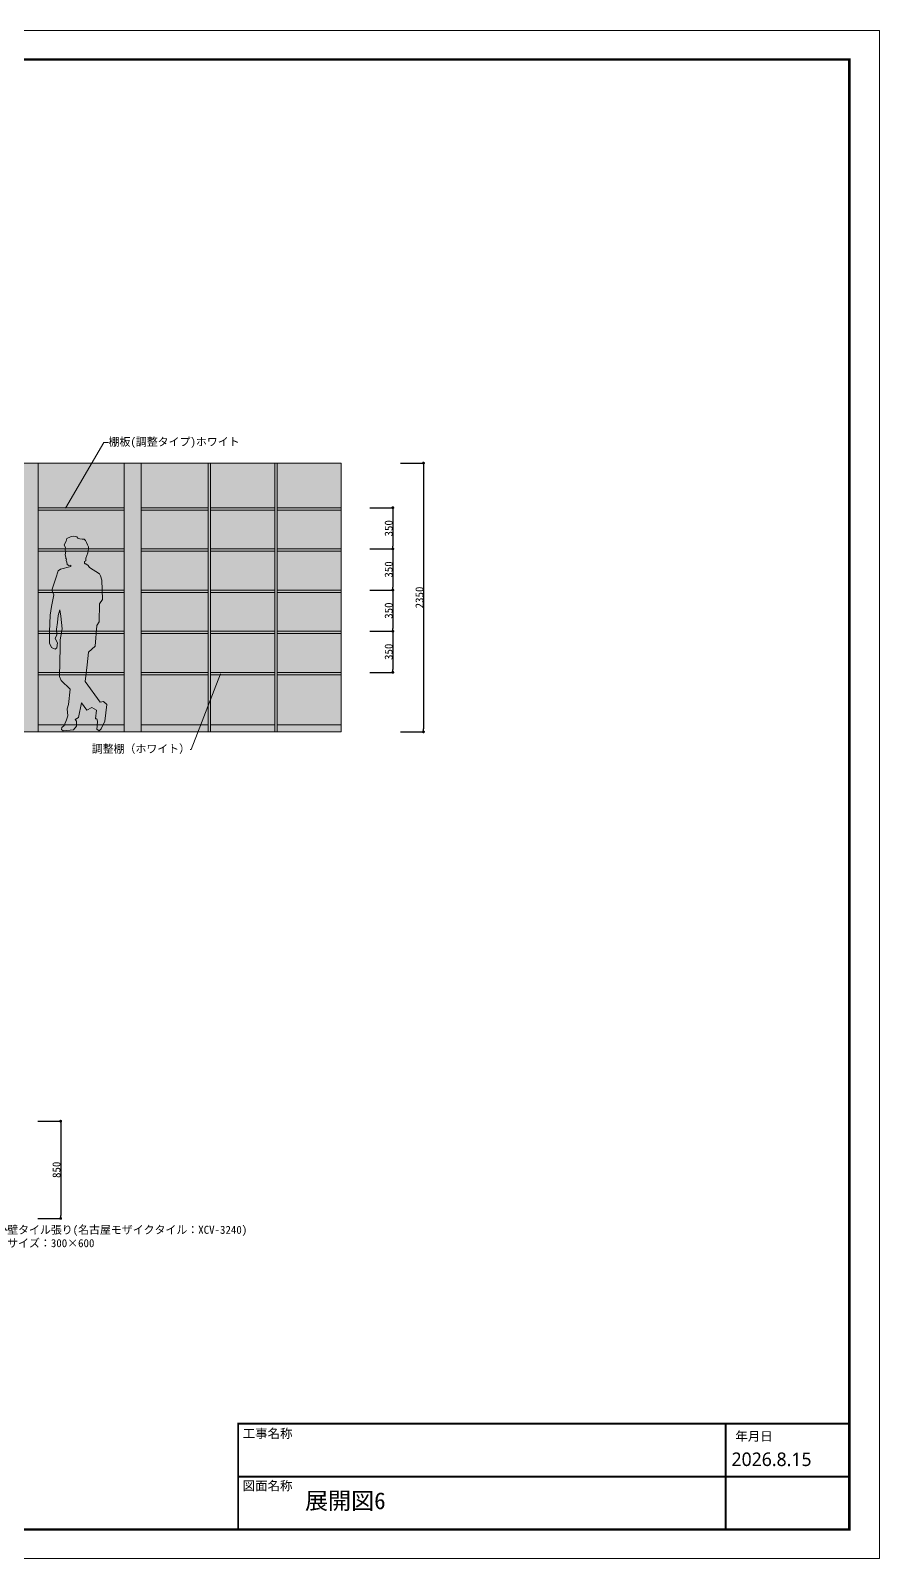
# Model space of a CAD drawing. Header units: millimetres. Extents: x -63086 to 144078, y -129912 to 13382.
# Drawn here: x 24861 to 32285, y -101875 to -88513 of the extents above; entities that cross this region are included whole.
import ezdxf
from ezdxf import colors
from ezdxf.entities.mleader import LeaderData, LeaderLine
from ezdxf.math import Vec2, Vec3

# ---------------------------------------------------------------- set-up
doc = ezdxf.new("R2010")
doc.units = ezdxf.units.MM
doc.layers.get('0').update_dxf_attribs({"lineweight": 0})
for name, color, linetype, lineweight in [('01用紙枠', 7, 'Continuous', 5), ('097家具', 7, 'Continuous', 0), ('展開', 7, 'Continuous', 9), ('展開建具用', 250, 'Continuous', 9)]:
    doc.layers.add(name, color=color, linetype=linetype, lineweight=lineweight)
doc.layers.add('文字', color=7, linetype='Continuous')
doc.styles.get("Standard").update_dxf_attribs({"font": 'MS Mincho.ttf'})
doc.styles.add('メイリオ', font='')
doc.styles.add('小岩', font='MS Mincho.ttf', dxfattribs={"height": 150})
doc.styles.get('メイリオ').set_extended_font_data('Meiryo')
doc.dimstyles.new('寸法', dxfattribs={"dimtxt": 70, "dimasz": 25, "dimexe": 1.5, "dimexo": 200, "dimtad": 1, "dimdec": 0, "dimtxsty": 'Standard', "dimblk": 'DOT', "dimcen": 2.5, "dimadec": 0, "dimazin": 0, "dimtfac": 1, "dimtdec": 0, "dimtmove": 0, "dimatfit": 3, "dimfxl": 200, "dimfxlon": 1, "dimarcsym": 0})

# ---------------------------------------------------------------- blocks, each defined once
blk = doc.blocks.new('_Dot')
at = {"color": 0, "linetype": 'ByBlock', "lineweight": -2}
blk.add_line((-0.5, 0), (-1, 0), dxfattribs=at)
at = {"color": 0, "linetype": 'ByBlock', "const_width": 0.5}
blk.add_lwpolyline([(-0.25, 0, 1), (0.25, 0, 1)], format="xyb", close=True, dxfattribs=at)
blk = doc.blocks.new('*D324')
at = {"layer": 'Defpoints', "color": 0, "ltscale": 10, "transparency": 16777216}
for p in [(27578, -92686), (27578, -93046), (28029, -93046)]:
    blk.add_point(p, dxfattribs=at)
at = {"layer": '展開建具用', "color": 0, "lineweight": -2, "ltscale": 10, "transparency": 16777216}
for p, q in [((27829, -92686), (28030, -92686)), ((28029, -92711), (28029, -93021)), ((27829, -93046), (28030, -93046))]:
    blk.add_line(p, q, dxfattribs=at)
at = {"layer": '展開建具用', "color": 0, "lineweight": -2, "ltscale": 10, "transparency": 16777216, "xscale": 25, "yscale": 25, "zscale": 25}
for p, rotation in [((28029, -92686), 90), ((28029, -93046), 270)]:
    blk.add_blockref('_Dot', p, dxfattribs=dict(at, rotation=rotation))
at = {"layer": '展開建具用', "color": 0, "ltscale": 10, "transparency": 16777216, "insert": (27993, -92866), "char_height": 70, "attachment_point": 5, "rotation": 90}
blk.add_mtext('350', dxfattribs=at)
blk = doc.blocks.new('*D325')
at = {"layer": 'Defpoints', "color": 0, "ltscale": 10, "transparency": 16777216}
for p in [(27578, -93046), (27578, -93406), (28029, -93406)]:
    blk.add_point(p, dxfattribs=at)
at = {"layer": '展開建具用', "color": 0, "lineweight": -2, "ltscale": 10, "transparency": 16777216}
for p, q in [((27829, -93046), (28030, -93046)), ((28029, -93071), (28029, -93381)), ((27829, -93406), (28030, -93406))]:
    blk.add_line(p, q, dxfattribs=at)
at = {"layer": '展開建具用', "color": 0, "lineweight": -2, "ltscale": 10, "transparency": 16777216, "xscale": 25, "yscale": 25, "zscale": 25}
for p, rotation in [((28029, -93046), 90), ((28029, -93406), 270)]:
    blk.add_blockref('_Dot', p, dxfattribs=dict(at, rotation=rotation))
at = {"layer": '展開建具用', "color": 0, "ltscale": 10, "transparency": 16777216, "insert": (27993, -93226), "char_height": 70, "attachment_point": 5, "rotation": 90}
blk.add_mtext('350', dxfattribs=at)
blk = doc.blocks.new('*D326')
at = {"layer": 'Defpoints', "color": 0, "ltscale": 10, "transparency": 16777216}
for p in [(27578, -93406), (27578, -93766), (28029, -93766)]:
    blk.add_point(p, dxfattribs=at)
at = {"layer": '展開建具用', "color": 0, "lineweight": -2, "ltscale": 10, "transparency": 16777216}
for p, q in [((27829, -93406), (28030, -93406)), ((28029, -93431), (28029, -93741)), ((27829, -93766), (28030, -93766))]:
    blk.add_line(p, q, dxfattribs=at)
at = {"layer": '展開建具用', "color": 0, "lineweight": -2, "ltscale": 10, "transparency": 16777216, "xscale": 25, "yscale": 25, "zscale": 25}
for p, rotation in [((28029, -93406), 90), ((28029, -93766), 270)]:
    blk.add_blockref('_Dot', p, dxfattribs=dict(at, rotation=rotation))
at = {"layer": '展開建具用', "color": 0, "ltscale": 10, "transparency": 16777216, "insert": (27993, -93586), "char_height": 70, "attachment_point": 5, "rotation": 90}
blk.add_mtext('350', dxfattribs=at)
blk = doc.blocks.new('*D327')
at = {"layer": 'Defpoints', "color": 0, "ltscale": 10, "transparency": 16777216}
for p in [(27578, -93766), (27578, -94126), (28029, -94126)]:
    blk.add_point(p, dxfattribs=at)
at = {"layer": '展開建具用', "color": 0, "lineweight": -2, "ltscale": 10, "transparency": 16777216}
for p, q in [((27829, -93766), (28030, -93766)), ((28029, -93791), (28029, -94101)), ((27829, -94126), (28030, -94126))]:
    blk.add_line(p, q, dxfattribs=at)
at = {"layer": '展開建具用', "color": 0, "lineweight": -2, "ltscale": 10, "transparency": 16777216, "xscale": 25, "yscale": 25, "zscale": 25}
for p, rotation in [((28029, -93766), 90), ((28029, -94126), 270)]:
    blk.add_blockref('_Dot', p, dxfattribs=dict(at, rotation=rotation))
at = {"layer": '展開建具用', "color": 0, "ltscale": 10, "transparency": 16777216, "insert": (27993, -93946), "char_height": 70, "attachment_point": 5, "rotation": 90}
blk.add_mtext('350', dxfattribs=at)
blk = doc.blocks.new('*D328')
at = {"layer": 'Defpoints', "color": 0, "ltscale": 10, "transparency": 16777216}
for p in [(27578, -92296), (27578, -94646), (28297, -94646)]:
    blk.add_point(p, dxfattribs=at)
at = {"layer": '展開建具用', "color": 0, "lineweight": -2, "ltscale": 10, "transparency": 16777216}
for p, q in [((28097, -92296), (28299, -92296)), ((28297, -92321), (28297, -94621)), ((28097, -94646), (28299, -94646))]:
    blk.add_line(p, q, dxfattribs=at)
at = {"layer": '展開建具用', "color": 0, "lineweight": -2, "ltscale": 10, "transparency": 16777216, "xscale": 25, "yscale": 25, "zscale": 25}
for p, rotation in [((28297, -92296), 90), ((28297, -94646), 270)]:
    blk.add_blockref('_Dot', p, dxfattribs=dict(at, rotation=rotation))
at = {"layer": '展開建具用', "color": 0, "ltscale": 10, "transparency": 16777216, "insert": (28262, -93471), "char_height": 70, "attachment_point": 5, "rotation": 90}
blk.add_mtext('2350', dxfattribs=at)
blk = doc.blocks.new('*D332')
at = {"layer": 'Defpoints', "color": 0, "ltscale": 10, "transparency": 16777216}
for p in [(23981, -98051), (23978, -98901), (25124, -98901)]:
    blk.add_point(p, dxfattribs=at)
at = {"layer": '展開建具用', "color": 0, "lineweight": -2, "ltscale": 10, "transparency": 16777216}
for p, q in [((24924, -98051), (25125, -98051)), ((25124, -98076), (25124, -98876)), ((24924, -98901), (25125, -98901))]:
    blk.add_line(p, q, dxfattribs=at)
at = {"layer": '展開建具用', "color": 0, "lineweight": -2, "ltscale": 10, "transparency": 16777216, "xscale": 25, "yscale": 25, "zscale": 25}
for p, rotation in [((25124, -98051), 90), ((25124, -98901), 270)]:
    blk.add_blockref('_Dot', p, dxfattribs=dict(at, rotation=rotation))
at = {"layer": '展開建具用', "color": 0, "ltscale": 10, "transparency": 16777216, "insert": (25088, -98476), "char_height": 70, "attachment_point": 5, "rotation": 90}
blk.add_mtext('850', dxfattribs=at)
blk = doc.blocks.new('人物（CAD素材.com）97eee4e6')
at = {"color": 0, "linetype": 'ByBlock', "lineweight": -2}
blk.add_lwpolyline([(153, 1457), (174, 1441), (184, 1425), (272, 1369), (281, 1351), (293, 1314), (297, 1144), (273, 1108), (269, 950), (250, 916), (235, 737), (177, 685), (164, 574), (147, 429), (277, 247), (308, 253), (335, 227), (318, 80), (288, 14), (270, -3), (249, 10), (251, 38), (255, 81), (250, 100), (236, 101), (245, 176), (205, 200), (162, 177), (115, 242), (87, 114), (60, 95), (70, 82), (70, 38), (45, 5), (-45, -5), (-59, 8), (-56, 25), (-37, 44), (-17, 91), (-6, 126), (-11, 188), (2, 227), (15, 360), (-64, 437), (-78, 470), (-72, 724), (-71, 791), (-53, 888), (-66, 999), (-76, 1054), (-88, 1005), (-95, 943), (-104, 886), (-100, 836), (-117, 805), (-95, 767), (-101, 722), (-116, 709), (-148, 725), (-164, 763), (-164, 861), (-160, 1009), (-147, 1083), (-127, 1185), (-146, 1225), (-111, 1332), (-89, 1395), (-69, 1409), (22, 1433), (20, 1445), (5, 1442), (-12, 1452), (-13, 1471), (-18, 1487), (-17, 1498), (-23, 1502), (-21, 1515), (-28, 1534), (-25, 1550), (-26, 1557), (-23, 1565), (-27, 1576), (-27, 1590), (-25, 1597), (-36, 1623), (-19, 1655), (-14, 1679), (18, 1692), (41, 1700), (61, 1696), (74, 1692), (83, 1682), (99, 1674), (120, 1671), (139, 1671), (151, 1661), (159, 1642), (168, 1623), (177, 1605), (177, 1589), (170, 1553), (153, 1507), (153, 1484), (141, 1476), (140, 1463), (147, 1458)], close=True, dxfattribs=at)

msp = doc.modelspace()

# ---------------------------------------------------------------- hatches: boundary and pattern name
at = {"layer": '097家具', "ltscale": 10, "true_color": 0xfffcf5, "transparency": 33554597}
h = msp.add_hatch(color=7, dxfattribs=at)
h.dxf.hatch_style = 1
h.paths.add_polyline_path([(25678.2131, -92686.1699), (24928.2131, -92686.1699), (24928.2131, -92706.1699), (25678.2131, -92706.1699)])
h.paths.add_polyline_path([(25678.2131, -93046.1699), (24928.2131, -93046.1699), (24928.2131, -93066.1699), (25678.2131, -93066.1699)])
h.paths.add_polyline_path([(25678.2131, -93406.1699), (24928.2131, -93406.1699), (24928.2131, -93426.1699), (25678.2131, -93426.1699)])
h.paths.add_polyline_path([(25678.2131, -93766.1699), (24928.2131, -93766.1699), (24928.2131, -93786.1699), (25678.2131, -93786.1699)])
h.paths.add_polyline_path([(25678.2131, -94126.1699), (24928.2131, -94126.1699), (24928.2131, -94146.1699), (25678.2131, -94146.1699)])
h.paths.add_polyline_path([(26413.2131, -92686.1699), (25828.2131, -92686.1699), (25828.2131, -92706.1699), (26413.2131, -92706.1699)])
h.paths.add_polyline_path([(26413.2131, -93046.1699), (25828.2131, -93046.1699), (25828.2131, -93066.1699), (26413.2131, -93066.1699)])
h.paths.add_polyline_path([(26413.2131, -93406.1699), (25828.2131, -93406.1699), (25828.2131, -93426.1699), (26413.2131, -93426.1699)])
h.paths.add_polyline_path([(26413.2131, -93766.1699), (25828.2131, -93766.1699), (25828.2131, -93786.1699), (26413.2131, -93786.1699)])
h.paths.add_polyline_path([(26413.2131, -94126.1699), (25828.2131, -94126.1699), (25828.2131, -94146.1699), (26413.2131, -94146.1699)])
h.paths.add_polyline_path([(27018.2131, -92296.1699), (26998.2131, -92296.1699), (26998.2131, -94646.1699), (27018.2131, -94646.1699)])
h.paths.add_polyline_path([(26433.2131, -92296.1699), (26413.2131, -92296.1699), (26413.2131, -94646.1699), (26433.2131, -94646.1699)])
h.paths.add_polyline_path([(26998.2131, -92686.1699), (26433.2131, -92686.1699), (26433.2131, -92706.1699), (26998.2131, -92706.1699)])
h.paths.add_polyline_path([(27578.2131, -92686.1699), (27018.2131, -92686.1699), (27018.2131, -92706.1699), (27578.2131, -92706.1699)])
h.paths.add_polyline_path([(26998.2131, -93046.1699), (26433.2131, -93046.1699), (26433.2131, -93066.1699), (26998.2131, -93066.1699)])
h.paths.add_polyline_path([(27578.2131, -93046.1699), (27018.2131, -93046.1699), (27018.2131, -93066.1699), (27578.2131, -93066.1699)])
h.paths.add_polyline_path([(26998.2131, -93406.1699), (26433.2131, -93406.1699), (26433.2131, -93426.1699), (26998.2131, -93426.1699)])
h.paths.add_polyline_path([(27578.2131, -93406.1699), (27018.2131, -93406.1699), (27018.2131, -93426.1699), (27578.2131, -93426.1699)])
h.paths.add_polyline_path([(26998.2131, -93766.1699), (26433.2131, -93766.1699), (26433.2131, -93786.1699), (26998.2131, -93786.1699)])
h.paths.add_polyline_path([(27578.2131, -93766.1699), (27018.2131, -93766.1699), (27018.2131, -93786.1699), (27578.2131, -93786.1699)])
h.paths.add_polyline_path([(26998.2131, -94126.1699), (26433.2131, -94126.1699), (26433.2131, -94146.1699), (26998.2131, -94146.1699)])
h.paths.add_polyline_path([(27578.2131, -94126.1699), (27018.2131, -94126.1699), (27018.2131, -94146.1699), (27578.2131, -94146.1699)])
at = {"layer": '展開', "ltscale": 10, "true_color": 0xfffefa}
h = msp.add_hatch(color=7, dxfattribs=at)
h.dxf.hatch_style = 1
h.paths.add_polyline_path([(24928.2131, -92296.1699), (24778.2131, -92296.1699), (24778.2131, -94646.1699), (24928.2131, -94646.1699), (24928.2131, -94586.1699)])
h = msp.add_hatch(color=7, dxfattribs=at)
h.dxf.hatch_style = 1
h.paths.add_polyline_path([(25678.2131, -92296.1699), (24928.2131, -92296.1699), (24928.2131, -92686.1699), (25678.2131, -92686.1699)])
h.paths.add_polyline_path([(25678.2131, -92706.1699), (24928.2131, -92706.1699), (24928.2131, -93046.1699), (25678.2131, -93046.1699)])
h.paths.add_polyline_path([(25678.2131, -93066.1699), (24928.2131, -93066.1699), (24928.2131, -93406.1699), (25678.2131, -93406.1699)])
h.paths.add_polyline_path([(25678.2131, -93426.1699), (24928.2131, -93426.1699), (24928.2131, -93766.1699), (25678.2131, -93766.1699)])
h.paths.add_polyline_path([(25678.2131, -93786.1699), (24928.2131, -93786.1699), (24928.2131, -94126.1699), (25678.2131, -94126.1699)])
h.paths.add_polyline_path([(26413.2131, -93786.1699), (25828.2131, -93786.1699), (25828.2131, -94126.1699), (26413.2131, -94126.1699)])
h.paths.add_polyline_path([(26413.2131, -93426.1699), (25828.2131, -93426.1699), (25828.2131, -93766.1699), (26413.2131, -93766.1699)])
h.paths.add_polyline_path([(26413.2131, -93066.1699), (25828.2131, -93066.1699), (25828.2131, -93406.1699), (26413.2131, -93406.1699)])
h.paths.add_polyline_path([(26413.2131, -92706.1699), (25828.2131, -92706.1699), (25828.2131, -93046.1699), (26413.2131, -93046.1699)])
h.paths.add_polyline_path([(26413.2131, -92296.1699), (25828.2131, -92296.1699), (25828.2131, -92686.1699), (26413.2131, -92686.1699)])
h.paths.add_polyline_path([(26998.2131, -92296.1699), (26433.2131, -92296.1699), (26433.2131, -92686.1699), (26998.2131, -92686.1699)])
h.paths.add_polyline_path([(26998.2131, -93066.1699), (26433.2131, -93066.1699), (26433.2131, -93406.1699), (26998.2131, -93406.1699)])
h.paths.add_polyline_path([(26998.2131, -93426.1699), (26433.2131, -93426.1699), (26433.2131, -93766.1699), (26998.2131, -93766.1699)])
h.paths.add_polyline_path([(26998.2131, -93786.1699), (26433.2131, -93786.1699), (26433.2131, -94126.1699), (26998.2131, -94126.1699)])
h.paths.add_polyline_path([(27578.2131, -93786.1699), (27018.2131, -93786.1699), (27018.2131, -94126.1699), (27578.2131, -94126.1699)])
h.paths.add_polyline_path([(27578.2131, -93426.1699), (27018.2131, -93426.1699), (27018.2131, -93766.1699), (27578.2131, -93766.1699)])
h.paths.add_polyline_path([(27578.2131, -93066.1699), (27018.2131, -93066.1699), (27018.2131, -93406.1699), (27578.2131, -93406.1699)])
h.paths.add_polyline_path([(27578.2131, -92706.1699), (27018.2131, -92706.1699), (27018.2131, -93046.1699), (27578.2131, -93046.1699)])
h.paths.add_polyline_path([(27578.2131, -92296.1699), (27018.2131, -92296.1699), (27018.2131, -92686.1699), (27578.2131, -92686.1699)])
h.paths.add_polyline_path([(26998.2131, -92706.1699), (26433.2131, -92706.1699), (26433.2131, -93046.1699), (26998.2131, -93046.1699)])
h.paths.add_polyline_path([(27578.2131, -94146.1699), (27018.2131, -94146.1699), (27018.2131, -94586.1699), (27578.2131, -94586.1699)])
h.paths.add_polyline_path([(26998.2131, -94146.1699), (26433.2131, -94146.1699), (26433.2131, -94586.1699), (26998.2131, -94586.1699)])
h.paths.add_polyline_path([(26413.2131, -94146.1699), (25828.2131, -94146.1699), (25828.2131, -94586.1699), (26413.2131, -94586.1699)])
h.paths.add_polyline_path([(25678.2131, -94146.1699), (24928.2131, -94146.1699), (24928.2131, -94586.1699), (25678.2131, -94586.1699)])
h.paths.add_polyline_path([(25828.2131, -92296.1699), (25678.2131, -92296.1699), (25678.2131, -92686.1699), (25678.2131, -94646.1699), (25828.2131, -94646.1699)])
at = {"layer": '展開建具用', "ltscale": 10, "true_color": 0xfffdf5, "transparency": 33554687}
h = msp.add_hatch(color=7, dxfattribs=at)
h.dxf.hatch_style = 1
h.paths.add_polyline_path([(25678.2131, -94586.1699), (24928.2131, -94586.1699), (24928.2131, -94646.1699), (25678.2131, -94646.1699)])
h.paths.add_polyline_path([(26348.9936, -94586.1699), (25828.2131, -94586.1699), (25828.2131, -94646.1699), (26325.6296, -94646.1699)])
h.paths.add_polyline_path([(26998.2131, -94586.1699), (26433.2131, -94586.1699), (26433.2131, -94646.1699), (26998.2131, -94646.1699)])
h.paths.add_polyline_path([(27578.2131, -94586.1699), (27018.2131, -94586.1699), (27018.2131, -94646.1699), (27578.2131, -94646.1699)])
h.paths.add_polyline_path([(26413.2131, -94586.1699), (26348.9936, -94586.1699), (26325.6296, -94646.1699), (26413.2131, -94646.1699)])

# ---------------------------------------------------------------- linework, layer by layer
at = {"layer": '01用紙枠'}
msp.add_lwpolyline([(13390.554, -88513.4318), (13390.554, -101874.5247), (32285.0288, -101874.5247), (32285.0288, -88513.4318)], close=True, dxfattribs=at)
msp.add_lwpolyline([(13390.554, -88513.4318), (13390.554, -101874.5247), (32285.0288, -101874.5247), (32285.0288, -88513.4318)], close=True, dxfattribs=at)
for points, const_width in [([(13653.0698, -101621.3986), (32022.513, -101621.3986), (32022.513, -88766.5579), (13653.0698, -88766.5579)], 22.4934), ([(13653.0698, -101621.3986), (32022.513, -101621.3986), (32022.513, -88766.5579), (13653.0698, -88766.5579)], 22.4934), ([(13653.0698, -101621.3986), (32022.513, -101621.3986), (32022.513, -88766.5579), (13653.0698, -88766.5579)], 22.4934), ([(30939.2855, -100695.7678), (26676.1969, -100695.7678), (26676.1969, -101158.5832), (30939.2855, -101158.5832)], 16.437), ([(30939.2855, -100695.7678), (32022.513, -100695.7678), (32022.513, -101158.5832), (30939.2855, -101158.5832)], 16.437), ([(30939.2855, -101158.5832), (26676.1969, -101158.5832), (26676.1969, -101621.3986), (30939.2855, -101621.3986)], 16.437), ([(30939.2855, -101158.5832), (32022.513, -101158.5832), (32022.513, -101621.3986), (30939.2855, -101621.3986)], 16.437)]:
    msp.add_lwpolyline(points, close=True, dxfattribs=dict(at, const_width=const_width))
at = {"layer": '01用紙枠', "lineweight": 5, "const_width": 22.4934}
msp.add_lwpolyline([(13653.0698, -101621.3986), (32022.513, -101621.3986), (32022.513, -88766.5579), (13653.0698, -88766.5579)], close=True, dxfattribs=at)
msp.add_lwpolyline([(13653.0698, -101621.3986), (32022.513, -101621.3986), (32022.513, -88766.5579), (13653.0698, -88766.5579)], close=True, dxfattribs=at)
at = {"layer": '展開建具用', "ltscale": 10}
for p, q in [((17588.2131, -92296.1699), (27578.2131, -92296.1699)), ((24928.2131, -94646.1699), (24928.2131, -92296.1699)), ((24928.2131, -92296.1699), (24928.2131, -92686.1699)), ((25678.2131, -94646.1699), (25678.2131, -92296.1699)), ((25828.2131, -94646.1699), (25828.2131, -92296.1699)), ((25828.2131, -94646.1699), (25828.2131, -92296.1699)), ((26413.2131, -94646.1699), (26413.2131, -92296.1699)), ((26433.2131, -94646.1699), (26433.2131, -92296.1699)), ((26998.2131, -94646.1699), (26998.2131, -92296.1699)), ((27018.2131, -94646.1699), (27018.2131, -92296.1699)), ((27578.2131, -94646.1699), (27578.2131, -92296.1699)), ((24928.2131, -92686.1699), (25678.2131, -92686.1699)), ((24928.2131, -92706.1699), (25678.2131, -92706.1699)), ((25828.2131, -92686.1699), (26413.2131, -92686.1699)), ((25828.2131, -92706.1699), (26413.2131, -92706.1699)), ((26433.2131, -92686.1699), (26998.2131, -92686.1699)), ((26433.2131, -92706.1699), (26998.2131, -92706.1699)), ((27018.2131, -92686.1699), (27578.2131, -92686.1699)), ((27018.2131, -92706.1699), (27578.2131, -92706.1699)), ((24928.2131, -93046.1699), (25678.2131, -93046.1699)), ((24928.2131, -93066.1699), (25678.2131, -93066.1699)), ((25828.2131, -93046.1699), (26413.2131, -93046.1699)), ((25828.2131, -93066.1699), (26413.2131, -93066.1699)), ((26433.2131, -93046.1699), (26998.2131, -93046.1699)), ((26433.2131, -93066.1699), (26998.2131, -93066.1699)), ((27018.2131, -93046.1699), (27578.2131, -93046.1699)), ((27018.2131, -93066.1699), (27578.2131, -93066.1699)), ((24928.2131, -93406.1699), (25678.2131, -93406.1699)), ((24928.2131, -93426.1699), (25678.2131, -93426.1699)), ((25828.2131, -93406.1699), (26413.2131, -93406.1699)), ((25828.2131, -93426.1699), (26413.2131, -93426.1699)), ((26433.2131, -93406.1699), (26998.2131, -93406.1699)), ((26433.2131, -93426.1699), (26998.2131, -93426.1699)), ((27018.2131, -93406.1699), (27578.2131, -93406.1699)), ((27018.2131, -93426.1699), (27578.2131, -93426.1699)), ((24928.2131, -93766.1699), (25678.2131, -93766.1699)), ((24928.2131, -93786.1699), (25678.2131, -93786.1699)), ((25828.2131, -93766.1699), (26413.2131, -93766.1699)), ((25828.2131, -93786.1699), (26413.2131, -93786.1699)), ((26433.2131, -93766.1699), (26998.2131, -93766.1699)), ((26433.2131, -93786.1699), (26998.2131, -93786.1699)), ((27018.2131, -93766.1699), (27578.2131, -93766.1699)), ((27018.2131, -93786.1699), (27578.2131, -93786.1699)), ((24928.2131, -94126.1699), (25678.2131, -94126.1699)), ((24928.2131, -94146.1699), (25678.2131, -94146.1699)), ((25828.2131, -94126.1699), (26413.2131, -94126.1699)), ((25828.2131, -94146.1699), (26413.2131, -94146.1699)), ((26433.2131, -94126.1699), (26998.2131, -94126.1699)), ((26433.2131, -94146.1699), (26998.2131, -94146.1699)), ((27018.2131, -94126.1699), (27578.2131, -94126.1699)), ((27018.2131, -94146.1699), (27578.2131, -94146.1699)), ((24928.2131, -94646.1699), (24928.2131, -94586.1699)), ((24928.2131, -94586.1699), (25678.2131, -94586.1699)), ((25828.2131, -94586.1699), (26413.2131, -94586.1699)), ((26433.2131, -94586.1699), (26998.2131, -94586.1699)), ((27018.2131, -94586.1699), (27578.2131, -94586.1699)), ((17588.2131, -94646.1699), (27578.2131, -94646.1699))]:
    msp.add_line(p, q, dxfattribs=at)

# ---------------------------------------------------------------- block references
msp.add_blockref('人物（CAD素材.com）97eee4e6', (25191.4996, -94633.457), dxfattribs=at)

# ---------------------------------------------------------------- texts
at = {"layer": '01用紙枠', "style": 'メイリオ'}
for s, height, p in [('工事名称', 79.79576, (26716.0948, -100821.4461)), ('年月日', 79.79576, (31025.066, -100845.5548)), ('2026.8.15', 118.34631, (30991.3193, -101066.4779)), ('図面名称', 79.79576, (26716.0948, -101278.2768))]:
    msp.add_text(s, height=height, dxfattribs=at).set_placement(p)
at = {"layer": '文字', "ltscale": 10, "insert": (27261.2066, -101296.0602), "char_height": 147.71164, "attachment_point": 1, "style": '小岩'}
msp.add_mtext_dynamic_manual_height_columns('展開図6', width=1814.497508, gutter_width=738.5582, heights=[0], dxfattribs=at)

# ---------------------------------------------------------------- dimensions: what is measured, and where the dimension line sits
at = {"layer": '展開建具用', "ltscale": 10}
for base, p1, p2, picture, middle in [((28297.3196, -94646.1699), (27578.2131, -92296.1699), (27578.2131, -94646.1699), '*D328', (28261.6946, -93471.1699)), ((25123.9639, -98901.1137), (23980.7131, -98051.1137), (23978.2131, -98901.1137), '*D332', (25088.3389, -98476.1137))]:
    dim = msp.add_linear_dim(base=base, p1=p1, p2=p2, angle=90, dimstyle='寸法', dxfattribs=at)
    dim.commit()
    dim.dimension.update_dxf_attribs({"geometry": picture, "text_midpoint": middle})
for base, p1, p2, picture, middle in [((28028.5705, -93046.1699), (27578.2131, -92686.1699), (27578.2131, -93046.1699), '*D324', (27992.9455, -92866.1699)), ((28028.5705, -93406.1699), (27578.2131, -93046.1699), (27578.2131, -93406.1699), '*D325', (27992.9455, -93226.1699)), ((28028.5705, -93766.1699), (27578.2131, -93406.1699), (27578.2131, -93766.1699), '*D326', (27992.9455, -93586.1699)), ((28028.5705, -94126.1699), (27578.2131, -93766.1699), (27578.2131, -94126.1699), '*D327', (27992.9455, -93946.1699))]:
    dim = msp.add_linear_dim(base=base, p1=p1, p2=p2, angle=90, text='350', dimstyle='寸法', dxfattribs=at)
    dim.commit()
    dim.dimension.update_dxf_attribs({"geometry": picture, "text_midpoint": middle})

# ---------------------------------------------------------------- leaders
at = {"layer": '文字', "ltscale": 10}
ml = msp.add_multileader_mtext('Standard', dxfattribs=at)
ml.set_content('棚板(調整タイプ)ホワイト', color=256)
ml.set_leader_properties(lineweight=0)
ml.build(insert=Vec2(0, 0))
ctx = ml.context
ctx.base_point, ctx.char_height, ctx.plane_origin = Vec3(25541.1871, -92116.1971), 70, Vec3(24978.8164, -92768.1525)
notes = []
notes.append((ctx, [(0, (1, 1, 0), (25501.3841, -92116.1971), (1, 0), 39.803, [(0, [(25163.5387, -92694.3798)], 0, [])])]))
ctx.mtext.insert, ctx.mtext.width, ctx.mtext.flow_direction = Vec3(25543.1871, -92074.7971), 1181.545645, 5
ml = msp.add_multileader_mtext('Standard', dxfattribs=at)
ml.set_content('調整棚（ホワイト）', color=256)
ml.set_leader_properties(lineweight=0)
ml.build(insert=Vec2(0, 0))
ctx = ml.context
ctx.base_point, ctx.char_height, ctx.plane_origin = Vec3(25408.1976, -94800.8492), 70, Vec3(25941.4989, -95477.7254)
ctx.text_align_type = 2
notes.append((ctx, [(0, (1, 1, 0), (26265.3976, -94800.8492), (-1, 0), 8, [(0, [(26524.3022, -94135.9668)], 0, [])])]))
ctx.mtext.insert, ctx.mtext.width, ctx.mtext.alignment, ctx.mtext.flow_direction = Vec3(26255.3976, -94759.4492), 983.151021, 3, 5
ml = msp.add_multileader_mtext('Standard', dxfattribs=at)
ml.set_content('壁タイル張り(名古屋モザイクタイル：XCV-3240)\\Pサイズ：300×600', color=256)
ml.set_leader_properties(lineweight=0)
ml.build(insert=Vec2(0, 0))
ctx = ml.context
ctx.base_point, ctx.char_height, ctx.plane_origin = Vec3(24654.2182, -99003.6012), 70, Vec3(24924.3196, -99680.4774)
notes.append((ctx, [(1, (1, 1, 0), (24646.2182, -99003.6012), (1, 0), 8, [(0, [(24268.6342, -98430.6731)], 0, [])])]))
ctx.mtext.insert, ctx.mtext.width, ctx.mtext.flow_direction = Vec3(24656.2182, -98965.8012), 2563.045009, 5
for ctx, leaders in notes:
    for number, flags, end, landing, length, lines in leaders:
        leader = LeaderData()
        leader.index, (leader.has_last_leader_line, leader.has_dogleg_vector, leader.attachment_direction) = number, flags
        leader.last_leader_point, leader.dogleg_vector, leader.dogleg_length = Vec3(end), Vec3(landing), length
        for number, points, colour, breaks in lines:
            line = LeaderLine()
            line.index, line.vertices, line.color, line.breaks = number, Vec3.list(points), colors.encode_raw_color(colour), breaks
            leader.lines.append(line)
        ctx.leaders.append(leader)

doc.saveas('drawing.dxf')
